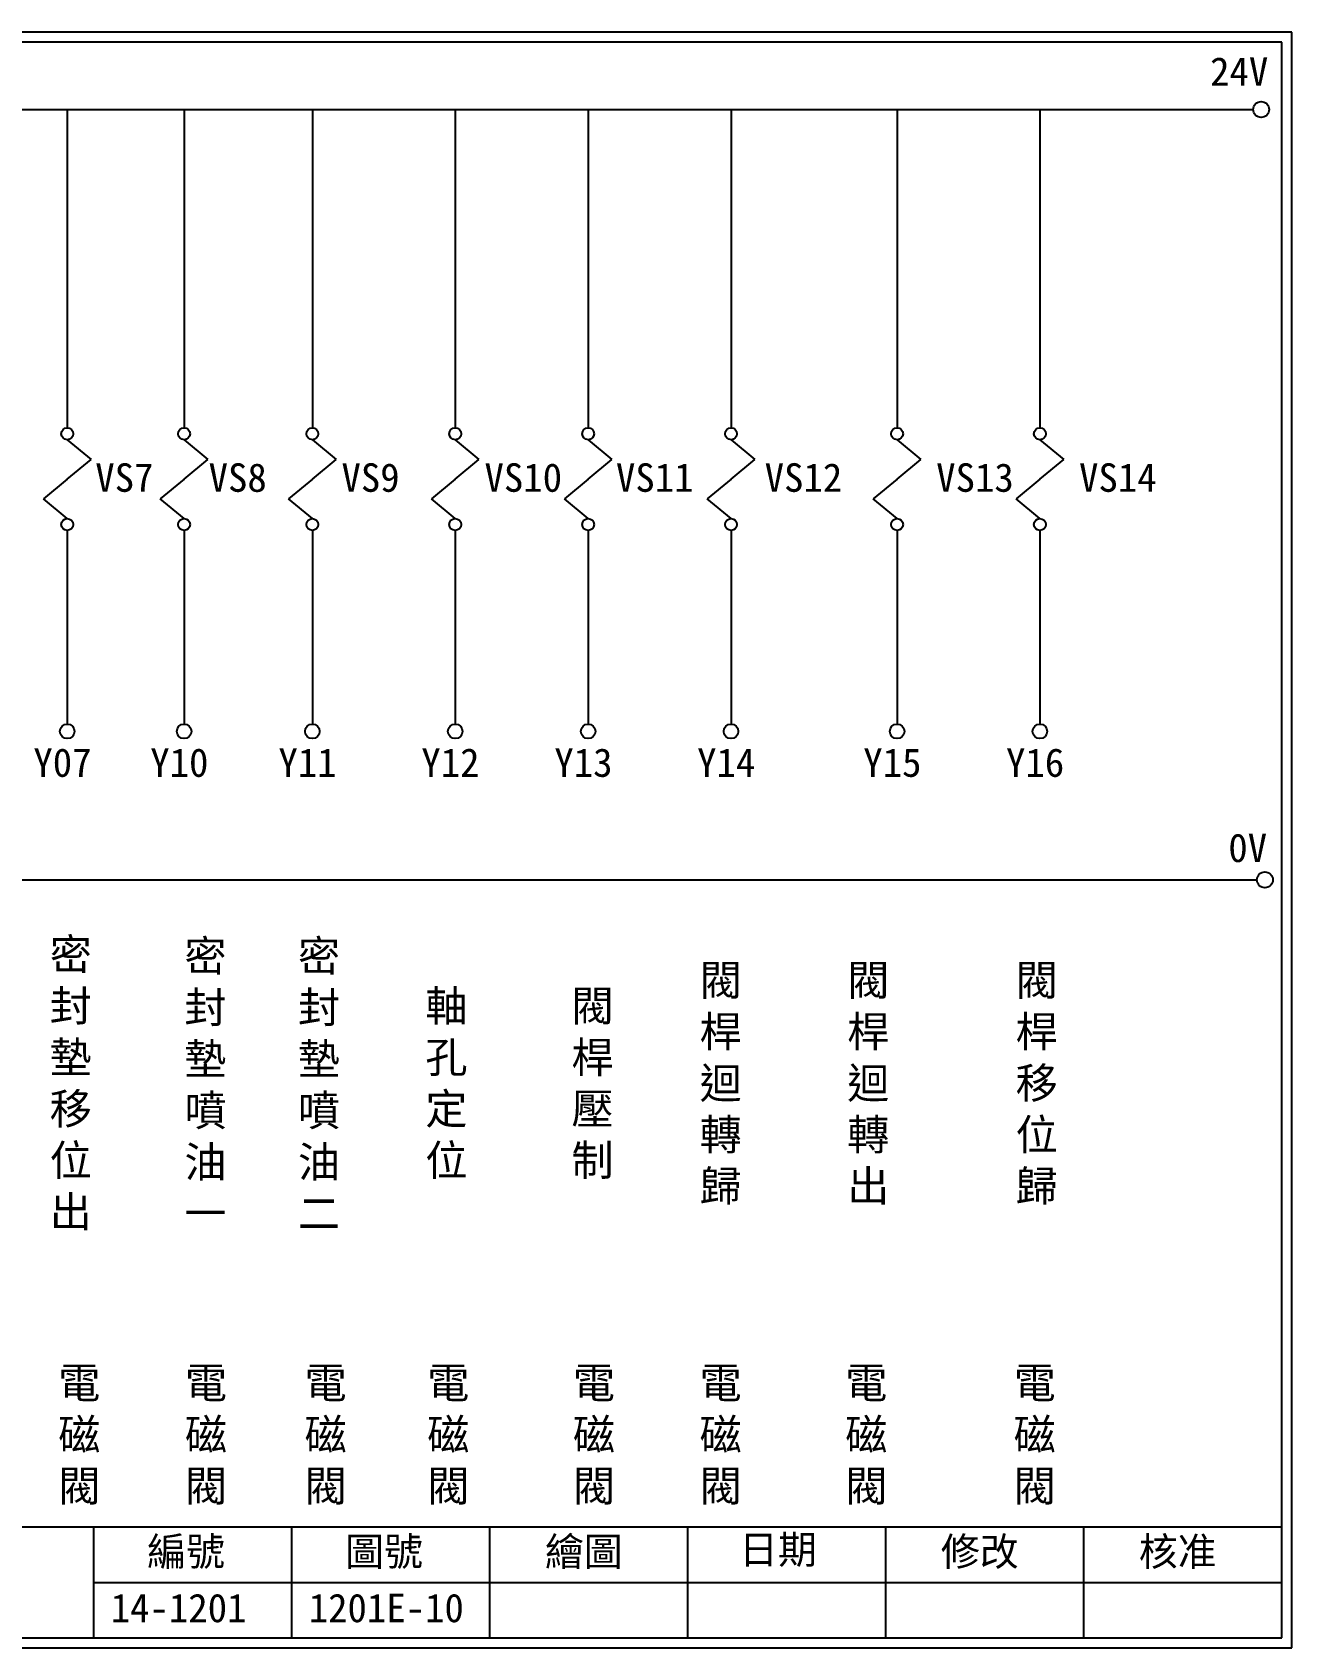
# Model space of a CAD drawing. Extents: x 926 to 1213, y 3 to 207.
# Drawn here: x 1053.7 to 1212.7, y 3 to 207 of the extents above; entities that cross this region are included whole.
import ezdxf

# ---------------------------------------------------------------- set-up
doc = ezdxf.new("R2010")
doc.units = 0
doc.layers.get('0').update_dxf_attribs({"linetype": 'CONTINUOUS'})
doc.layers.add('圖框層', color=7, linetype='CONTINUOUS')
doc.layers.add('標尺寸層', color=3, linetype='CONTINUOUS')
doc.styles.add('CNS', font='romanc.shx', dxfattribs={"bigfont": 'chineset.shx'})
doc.styles.add('STSL', font='kaiu.ttf')

msp = doc.modelspace()

# ---------------------------------------------------------------- linework, layer by layer
for centre in [(1208.88, 197.22), (1209.36, 99.96)]:
    msp.add_circle(centre, 1)
at = {"layer": '圖框層', "color": 7}
for p, q in [((1212.74, 206.97), (925.74, 206.97)), ((1212.74, 3), (1212.74, 206.97)), ((1211.49, 205.72), (926.99, 205.72)), ((1211.49, 4.25), (1211.49, 205.72)), ((926.99, 18.25), (1211.49, 18.25)), ((1061.49, 4.25), (1061.49, 18.25)), ((1086.49, 4.25), (1086.49, 18.25)), ((1111.49, 4.25), (1111.49, 18.25)), ((1136.49, 4.25), (1136.49, 18.25)), ((1161.49, 4.25), (1161.49, 18.25)), ((1186.49, 4.25), (1186.49, 18.25)), ((1061.49, 11.25), (1211.49, 11.25)), ((926.99, 4.25), (1211.49, 4.25)), ((925.74, 3), (1212.74, 3))]:
    msp.add_line(p, q, dxfattribs=at)
at = {"layer": '標尺寸層', "color": 7}
for p, q in [((930.28, 197.22), (1207.88, 197.22)), ((1058.12, 197.22), (1058.12, 157.03)), ((1072.87, 197.22), (1072.87, 157.03)), ((1089.07, 197.22), (1089.07, 157.03)), ((1107.11, 197.22), (1107.11, 157.03)), ((1123.9, 197.22), (1123.9, 157.03)), ((1141.94, 197.22), (1141.94, 157.03)), ((1162.91, 197.22), (1162.91, 157.03)), ((1180.95, 197.22), (1180.95, 157.03)), ((1058.12, 155.53), (1061.12, 153.04)), ((1072.87, 155.53), (1075.88, 153.04)), ((1089.07, 155.53), (1092.07, 153.04)), ((1107.11, 155.53), (1110.11, 153.04)), ((1123.9, 155.53), (1126.91, 153.04)), ((1141.94, 155.53), (1144.94, 153.04)), ((1162.91, 155.53), (1165.91, 153.04)), ((1180.95, 155.53), (1183.95, 153.04)), ((1058.12, 150.55), (1061.12, 153.04)), ((1072.87, 150.55), (1075.88, 153.04)), ((1089.07, 150.55), (1092.07, 153.04)), ((1107.11, 150.55), (1110.11, 153.04)), ((1123.9, 150.55), (1126.91, 153.04)), ((1141.94, 150.55), (1144.94, 153.04)), ((1162.91, 150.55), (1165.91, 153.04)), ((1180.95, 150.55), (1183.95, 153.04)), ((1058.12, 150.55), (1055.11, 148.06)), ((1072.87, 150.55), (1069.87, 148.06)), ((1089.07, 150.55), (1086.06, 148.06)), ((1107.11, 150.55), (1104.1, 148.06)), ((1123.9, 150.55), (1120.9, 148.06)), ((1141.94, 150.55), (1138.94, 148.06)), ((1162.91, 150.55), (1159.91, 148.06)), ((1180.95, 150.55), (1177.94, 148.06)), ((1058.12, 145.57), (1055.11, 148.06)), ((1072.87, 145.57), (1069.87, 148.06)), ((1089.07, 145.57), (1086.06, 148.06)), ((1107.11, 145.57), (1104.1, 148.06)), ((1123.9, 145.57), (1120.9, 148.06)), ((1141.94, 145.57), (1138.94, 148.06)), ((1162.91, 145.57), (1159.91, 148.06)), ((1180.95, 145.57), (1177.94, 148.06)), ((1058.12, 144.07), (1058.12, 119.62)), ((1072.87, 144.07), (1072.87, 119.62)), ((1089.07, 144.07), (1089.07, 119.62)), ((1107.11, 144.07), (1107.11, 119.62)), ((1123.9, 144.07), (1123.9, 119.62)), ((1141.94, 144.07), (1141.94, 119.62)), ((1162.91, 144.07), (1162.91, 119.62)), ((1180.95, 144.07), (1180.95, 119.62)), ((930.49, 99.96), (1208.36, 99.96))]:
    msp.add_line(p, q, dxfattribs=at)
for centre, radius in [((1058.12, 156.28), 0.751), ((1072.87, 156.28), 0.751), ((1089.07, 156.28), 0.751), ((1107.11, 156.28), 0.751), ((1123.9, 156.28), 0.751), ((1141.94, 156.28), 0.751), ((1162.91, 156.28), 0.751), ((1180.95, 156.28), 0.751), ((1058.12, 144.82), 0.751), ((1072.87, 144.82), 0.751), ((1089.07, 144.82), 0.751), ((1107.11, 144.82), 0.751), ((1123.9, 144.82), 0.751), ((1141.94, 144.82), 0.751), ((1162.91, 144.82), 0.751), ((1180.95, 144.82), 0.751), ((1058.12, 118.7), 0.92), ((1072.87, 118.7), 0.92), ((1089.07, 118.7), 0.92), ((1107.11, 118.7), 0.92), ((1123.9, 118.7), 0.92), ((1141.94, 118.7), 0.92), ((1162.91, 118.7), 0.92), ((1180.95, 118.7), 0.92)]:
    msp.add_circle(centre, radius, dxfattribs=at)

# ---------------------------------------------------------------- texts
at = {"layer": '圖框層', "color": 4, "style": 'STSL'}
for s, p in [('24V', (1202.44, 200.22)), ('VS7', (1061.66, 148.95)), ('VS8', (1075.97, 148.95)), ('VS9', (1092.75, 148.95)), ('VS10', (1110.81, 148.95)), ('VS11', (1127.41, 148.95)), ('VS12', (1146.19, 148.95)), ('VS13', (1167.85, 148.95)), ('VS14', (1185.89, 148.95)), ('Y07', (1053.84, 112.96)), ('Y10', (1068.6, 112.96)), ('Y11', (1084.79, 112.96)), ('Y12', (1102.83, 112.96)), ('Y13', (1119.63, 112.96)), ('Y14', (1137.66, 112.96)), ('Y15', (1158.64, 112.96)), ('Y16', (1176.67, 112.96)), ('0V', (1204.74, 102.2)), ('編號', (1068.21, 13.34)), ('圖號', (1093.21, 13.34)), ('繪圖', (1118.44, 13.34)), ('日期', (1142.96, 13.59)), ('修改', (1168.44, 13.34)), ('核准', (1193.44, 13.34)), ('14-1201', (1063.61, 6.22)), ('1201E-10', (1088.61, 6.22))]:
    msp.add_text(s, height=3.6, dxfattribs=at).set_placement(p)
at = {"layer": '標尺寸層', "color": 7, "char_height": 3.9, "width": 2.8481, "attachment_point": 5, "style": 'CNS'}
for s, insert in [('{\\fDFKai-SB|b0|i0|c136|p65;密封墊移位出}', (1058.56, 74.09)), ('{\\fDFKai-SB|b0|i0|c136|p65;密封墊噴油一}', (1075.57, 74.09)), ('{\\fDFKai-SB|b0|i0|c136|p65;密封墊噴油二}', (1089.91, 74.09)), ('{\\fDFKai-SB|b0|i0|c136|p65;閥桿迴轉歸}', (1140.63, 74.09)), ('{\\fDFKai-SB|b0|i0|c136|p65;閥桿迴轉出}', (1159.27, 74.09)), ('{\\fDFKai-SB|b0|i0|c136|p65;閥桿移位歸}', (1180.54, 74.09)), ('{\\fDFKai-SB|b0|i0|c136|p65;軸孔定位}', (1106, 74.09)), ('{\\fDFKai-SB|b0|i0|c136|p65;閥桿壓制}', (1124.45, 74.09)), ('{\\fDFKai-SB|b0|i0|c136|p65;電磁閥}', (1059.64, 29.71)), ('{\\fDFKai-SB|b0|i0|c136|p65;電磁閥}', (1075.64, 29.71)), ('{\\fDFKai-SB|b0|i0|c136|p65;電磁閥}', (1090.75, 29.71)), ('{\\fDFKai-SB|b0|i0|c136|p65;電磁閥}', (1106.24, 29.71)), ('{\\fDFKai-SB|b0|i0|c136|p65;電磁閥}', (1124.63, 29.71)), ('{\\fDFKai-SB|b0|i0|c136|p65;電磁閥}', (1140.63, 29.71)), ('{\\fDFKai-SB|b0|i0|c136|p65;電磁閥}', (1159.02, 29.71)), ('{\\fDFKai-SB|b0|i0|c136|p65;電磁閥}', (1180.29, 29.71))]:
    msp.add_mtext(s, dxfattribs=dict(at, insert=insert))

doc.saveas('drawing.dxf')
